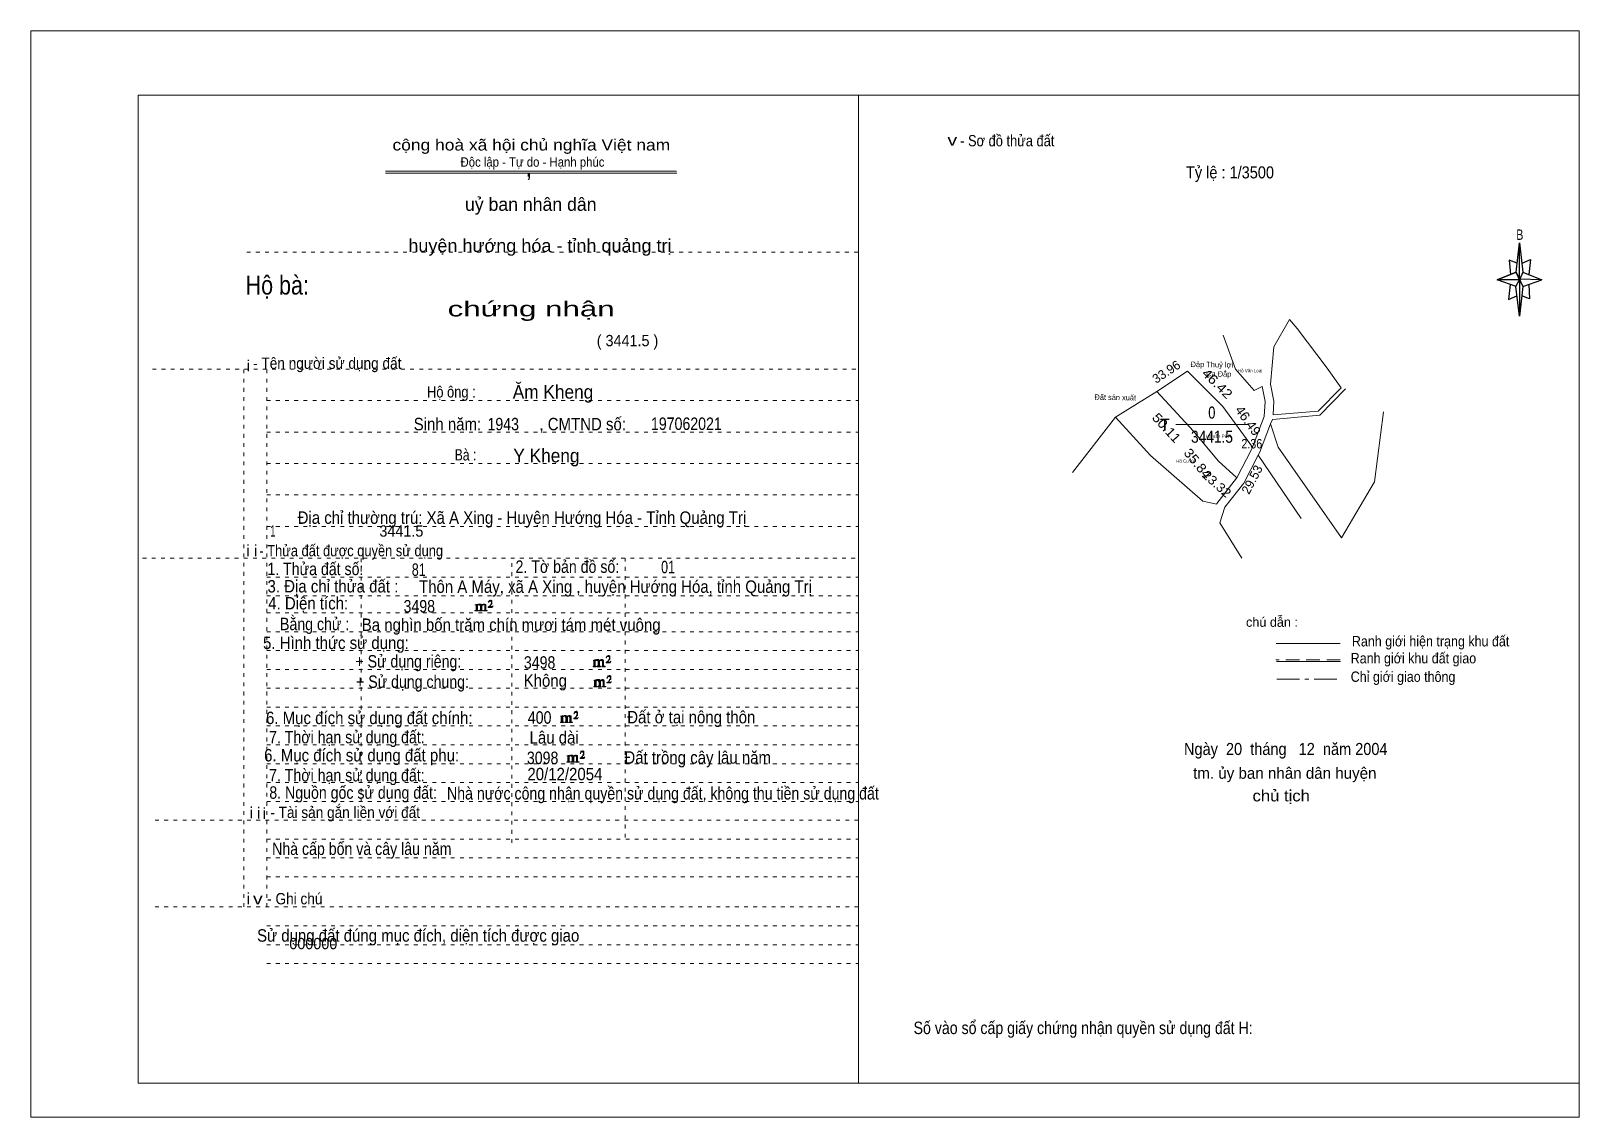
# Model space of a CAD drawing. Header units: centimetres. Extents: x -0.5 to 40.6, y -0.5 to 28.3.
import ezdxf
from ezdxf.enums import TextEntityAlignment as Align

# ---------------------------------------------------------------- set-up
doc = ezdxf.new("R2010")
doc.units = ezdxf.units.CM
doc.header["$LTSCALE"] = 0.12
for name, pattern in [('DOT_DASHED', [7.7, 5, -1.2, 0.3, -1.2]), ('DOTTED', [1.5, 0.3, -1.2]), ('MEDIUM_DASHED', [4.5, 3, -1.5])]:
    doc.linetypes.add(name, pattern=pattern)
for name, color, linetype, lineweight in [('1', 7, 'DOTTED', 13), ('22', 7, 'Continuous', 13), ('33', 7, 'Continuous', 13), ('50', 7, 'Continuous', 13)]:
    doc.layers.add(name, color=color, linetype=linetype, lineweight=lineweight)
doc.layers.add('34', color=7, linetype='Continuous')

msp = doc.modelspace()

# ---------------------------------------------------------------- hatches: boundary and pattern name
at = {"layer": '50'}
for points in [[(11.74, 12.97), (11.77, 13.02), (11.77, 13.02), (11.76, 13), (11.74, 13), (11.73, 13), (11.68, 13), (11.71, 13.04), (11.72, 13.05), (11.74, 13.06), (11.74, 13.08), (11.74, 13.1), (11.74, 13.12), (11.74, 13.13), (11.74, 13.15), (11.73, 13.16), (11.72, 13.16), (11.71, 13.17), (11.7, 13.17), (11.68, 13.16), (11.68, 13.16), (11.67, 13.15), (11.66, 13.13), (11.64, 13.11), (11.66, 13.11), (11.66, 13.13), (11.67, 13.13), (11.68, 13.14), (11.7, 13.14), (11.71, 13.14), (11.72, 13.13), (11.73, 13.13), (11.73, 13.1), (11.73, 13.08), (11.71, 13.06), (11.71, 13.04), (11.7, 13.03), (11.64, 12.98), (11.64, 12.97)], [(11.32, 12.91), (11.32, 12.9), (11.32, 12.89), (11.3, 12.89), (11.29, 12.89), (11.29, 12.88), (11.38, 12.88), (11.38, 12.89), (11.37, 12.89), (11.36, 12.89), (11.36, 12.9), (11.36, 12.91), (11.36, 13.02), (11.36, 13.03), (11.37, 13.04), (11.39, 13.04), (11.4, 13.04), (11.41, 13.04), (11.42, 13.03), (11.44, 13), (11.44, 12.91), (11.42, 12.9), (11.42, 12.89), (11.41, 12.89), (11.4, 12.89), (11.4, 12.88), (11.49, 12.88), (11.49, 12.89), (11.48, 12.89), (11.47, 12.89), (11.47, 12.9), (11.47, 12.91), (11.47, 13.02), (11.49, 13.04), (11.5, 13.04), (11.51, 13.04), (11.54, 13.04), (11.54, 13.03), (11.55, 13.02), (11.55, 13), (11.55, 12.91), (11.55, 12.9), (11.54, 12.89), (11.54, 12.89), (11.52, 12.89), (11.52, 12.88), (11.61, 12.88), (11.61, 12.89), (11.6, 12.89), (11.59, 12.89), (11.58, 12.9), (11.58, 12.91), (11.58, 12.98), (11.58, 13.03), (11.58, 13.04), (11.57, 13.05), (11.55, 13.06), (11.52, 13.06), (11.51, 13.06), (11.49, 13.05), (11.46, 13.03), (11.46, 13.04), (11.45, 13.06), (11.44, 13.06), (11.42, 13.06), (11.4, 13.06), (11.39, 13.06), (11.37, 13.04), (11.36, 13.04), (11.36, 13.03), (11.36, 13.03), (11.36, 13.04), (11.36, 13.06), (11.29, 13.04), (11.29, 13.04), (11.3, 13.04), (11.32, 13.03), (11.32, 13.02), (11.32, 13.01)], [(14.44, 11.44), (14.44, 11.43), (14.44, 11.42), (14.43, 11.42), (14.42, 11.42), (14.42, 11.4), (14.5, 11.4), (14.5, 11.42), (14.49, 11.42), (14.48, 11.42), (14.48, 11.43), (14.48, 11.44), (14.48, 11.55), (14.48, 11.56), (14.49, 11.57), (14.52, 11.57), (14.53, 11.57), (14.54, 11.57), (14.55, 11.56), (14.56, 11.52), (14.56, 11.44), (14.55, 11.43), (14.55, 11.42), (14.54, 11.42), (14.53, 11.42), (14.53, 11.4), (14.62, 11.4), (14.62, 11.42), (14.6, 11.42), (14.59, 11.42), (14.59, 11.43), (14.59, 11.44), (14.59, 11.55), (14.62, 11.57), (14.63, 11.57), (14.64, 11.57), (14.66, 11.57), (14.66, 11.56), (14.67, 11.55), (14.67, 11.52), (14.67, 11.44), (14.67, 11.43), (14.66, 11.42), (14.66, 11.42), (14.65, 11.42), (14.65, 11.4), (14.74, 11.4), (14.74, 11.42), (14.72, 11.42), (14.71, 11.42), (14.7, 11.43), (14.7, 11.44), (14.7, 11.51), (14.7, 11.56), (14.7, 11.57), (14.69, 11.58), (14.67, 11.59), (14.65, 11.59), (14.64, 11.59), (14.62, 11.58), (14.58, 11.56), (14.58, 11.57), (14.57, 11.59), (14.56, 11.59), (14.55, 11.59), (14.53, 11.59), (14.52, 11.59), (14.49, 11.57), (14.48, 11.57), (14.48, 11.56), (14.48, 11.56), (14.48, 11.57), (14.48, 11.59), (14.42, 11.57), (14.42, 11.57), (14.43, 11.57), (14.44, 11.56), (14.44, 11.55), (14.44, 11.54)], [(14.87, 11.5), (14.89, 11.55), (14.89, 11.55), (14.88, 11.52), (14.87, 11.52), (14.86, 11.52), (14.8, 11.52), (14.84, 11.57), (14.85, 11.58), (14.87, 11.59), (14.87, 11.61), (14.87, 11.62), (14.87, 11.65), (14.87, 11.66), (14.87, 11.68), (14.86, 11.69), (14.85, 11.69), (14.84, 11.7), (14.82, 11.7), (14.8, 11.69), (14.8, 11.69), (14.79, 11.68), (14.78, 11.66), (14.77, 11.64), (14.78, 11.64), (14.78, 11.66), (14.79, 11.66), (14.8, 11.67), (14.82, 11.67), (14.84, 11.67), (14.85, 11.66), (14.86, 11.66), (14.86, 11.62), (14.86, 11.61), (14.84, 11.59), (14.84, 11.57), (14.82, 11.56), (14.77, 11.51), (14.77, 11.5)], [(14.89, 10.97), (14.91, 11.01), (14.91, 11.01), (14.9, 10.99), (14.89, 10.99), (14.88, 10.99), (14.82, 10.99), (14.86, 11.04), (14.87, 11.05), (14.89, 11.06), (14.89, 11.08), (14.89, 11.09), (14.89, 11.11), (14.89, 11.12), (14.89, 11.15), (14.88, 11.16), (14.87, 11.16), (14.86, 11.17), (14.85, 11.17), (14.82, 11.16), (14.82, 11.16), (14.81, 11.15), (14.8, 11.12), (14.79, 11.1), (14.8, 11.1), (14.8, 11.12), (14.81, 11.12), (14.82, 11.14), (14.85, 11.14), (14.86, 11.14), (14.87, 11.12), (14.88, 11.12), (14.88, 11.09), (14.88, 11.08), (14.86, 11.06), (14.86, 11.04), (14.85, 11.02), (14.79, 10.98), (14.79, 10.97)], [(14.46, 10.9), (14.46, 10.89), (14.46, 10.88), (14.45, 10.88), (14.44, 10.88), (14.44, 10.87), (14.53, 10.87), (14.53, 10.88), (14.52, 10.88), (14.5, 10.88), (14.5, 10.89), (14.5, 10.9), (14.5, 11.01), (14.5, 11.02), (14.52, 11.04), (14.54, 11.04), (14.55, 11.04), (14.56, 11.04), (14.57, 11.02), (14.58, 10.99), (14.58, 10.9), (14.57, 10.89), (14.57, 10.88), (14.56, 10.88), (14.55, 10.88), (14.55, 10.87), (14.64, 10.87), (14.64, 10.88), (14.63, 10.88), (14.62, 10.88), (14.62, 10.89), (14.62, 10.9), (14.62, 11.01), (14.64, 11.04), (14.65, 11.04), (14.66, 11.04), (14.68, 11.04), (14.68, 11.02), (14.69, 11.01), (14.69, 10.99), (14.69, 10.9), (14.69, 10.89), (14.68, 10.88), (14.68, 10.88), (14.67, 10.88), (14.67, 10.87), (14.76, 10.87), (14.76, 10.88), (14.75, 10.88), (14.74, 10.88), (14.72, 10.89), (14.72, 10.9), (14.72, 10.98), (14.72, 11.02), (14.72, 11.04), (14.71, 11.05), (14.69, 11.06), (14.67, 11.06), (14.66, 11.06), (14.64, 11.05), (14.6, 11.02), (14.6, 11.04), (14.59, 11.06), (14.58, 11.06), (14.57, 11.06), (14.55, 11.06), (14.54, 11.06), (14.52, 11.04), (14.5, 11.04), (14.5, 11.02), (14.5, 11.02), (14.5, 11.04), (14.5, 11.06), (14.44, 11.04), (14.44, 11.04), (14.45, 11.04), (14.46, 11.02), (14.46, 11.01), (14.46, 11)], [(13.58, 9.95), (13.58, 9.94), (13.58, 9.93), (13.57, 9.93), (13.56, 9.93), (13.56, 9.92), (13.65, 9.92), (13.65, 9.93), (13.64, 9.93), (13.62, 9.93), (13.62, 9.94), (13.62, 9.95), (13.62, 10.06), (13.62, 10.07), (13.64, 10.09), (13.66, 10.09), (13.67, 10.09), (13.68, 10.09), (13.69, 10.07), (13.7, 10.04), (13.7, 9.95), (13.69, 9.94), (13.69, 9.93), (13.68, 9.93), (13.67, 9.93), (13.67, 9.92), (13.76, 9.92), (13.76, 9.93), (13.75, 9.93), (13.74, 9.93), (13.74, 9.94), (13.74, 9.95), (13.74, 10.06), (13.76, 10.09), (13.77, 10.09), (13.78, 10.09), (13.8, 10.09), (13.8, 10.07), (13.81, 10.06), (13.81, 10.04), (13.81, 9.95), (13.81, 9.94), (13.8, 9.93), (13.8, 9.93), (13.79, 9.93), (13.79, 9.92), (13.88, 9.92), (13.88, 9.93), (13.87, 9.93), (13.86, 9.93), (13.84, 9.94), (13.84, 9.95), (13.84, 10.03), (13.84, 10.07), (13.84, 10.09), (13.83, 10.1), (13.81, 10.11), (13.79, 10.11), (13.78, 10.11), (13.76, 10.1), (13.72, 10.07), (13.72, 10.09), (13.71, 10.11), (13.7, 10.11), (13.69, 10.11), (13.67, 10.11), (13.66, 10.11), (13.64, 10.09), (13.62, 10.09), (13.62, 10.07), (13.62, 10.07), (13.62, 10.09), (13.62, 10.11), (13.56, 10.09), (13.56, 10.09), (13.57, 10.09), (13.58, 10.07), (13.58, 10.06), (13.58, 10.05)], [(14.01, 10.02), (14.03, 10.06), (14.03, 10.06), (14.02, 10.04), (14.01, 10.04), (14, 10.04), (13.94, 10.04), (13.98, 10.09), (13.99, 10.1), (14.01, 10.11), (14.01, 10.13), (14.01, 10.14), (14.01, 10.16), (14.01, 10.17), (14.01, 10.2), (14, 10.21), (13.99, 10.21), (13.98, 10.22), (13.97, 10.22), (13.94, 10.21), (13.94, 10.21), (13.93, 10.2), (13.92, 10.17), (13.91, 10.15), (13.92, 10.15), (13.92, 10.17), (13.93, 10.17), (13.94, 10.19), (13.97, 10.19), (13.98, 10.19), (13.99, 10.17), (14, 10.17), (14, 10.14), (14, 10.13), (13.98, 10.11), (13.98, 10.09), (13.97, 10.07), (13.91, 10.03), (13.91, 10.02)], [(13.75, 8.9), (13.75, 8.89), (13.75, 8.88), (13.74, 8.88), (13.73, 8.88), (13.73, 8.87), (13.82, 8.87), (13.82, 8.88), (13.81, 8.88), (13.79, 8.88), (13.79, 8.89), (13.79, 8.9), (13.79, 9.01), (13.79, 9.02), (13.81, 9.04), (13.83, 9.04), (13.84, 9.04), (13.85, 9.04), (13.86, 9.02), (13.87, 8.99), (13.87, 8.9), (13.86, 8.89), (13.86, 8.88), (13.85, 8.88), (13.84, 8.88), (13.84, 8.87), (13.93, 8.87), (13.93, 8.88), (13.92, 8.88), (13.91, 8.88), (13.91, 8.89), (13.91, 8.9), (13.91, 9.01), (13.93, 9.04), (13.94, 9.04), (13.95, 9.04), (13.97, 9.04), (13.97, 9.02), (13.98, 9.01), (13.98, 8.99), (13.98, 8.9), (13.98, 8.89), (13.97, 8.88), (13.97, 8.88), (13.96, 8.88), (13.96, 8.87), (14.05, 8.87), (14.05, 8.88), (14.04, 8.88), (14.03, 8.88), (14.01, 8.89), (14.01, 8.9), (14.01, 8.98), (14.01, 9.02), (14.01, 9.04), (14, 9.05), (13.98, 9.06), (13.96, 9.06), (13.95, 9.06), (13.93, 9.05), (13.89, 9.02), (13.89, 9.04), (13.88, 9.06), (13.87, 9.06), (13.86, 9.06), (13.84, 9.06), (13.83, 9.06), (13.81, 9.04), (13.79, 9.04), (13.79, 9.02), (13.79, 9.02), (13.79, 9.04), (13.79, 9.06), (13.73, 9.04), (13.73, 9.04), (13.74, 9.04), (13.75, 9.02), (13.75, 9.01), (13.75, 9)], [(14.18, 8.97), (14.2, 9.01), (14.2, 9.01), (14.19, 8.99), (14.18, 8.99), (14.17, 8.99), (14.11, 8.99), (14.15, 9.04), (14.16, 9.05), (14.18, 9.06), (14.18, 9.08), (14.18, 9.09), (14.18, 9.11), (14.18, 9.12), (14.18, 9.15), (14.17, 9.16), (14.16, 9.16), (14.15, 9.17), (14.14, 9.17), (14.11, 9.16), (14.11, 9.16), (14.1, 9.15), (14.09, 9.12), (14.08, 9.1), (14.09, 9.1), (14.09, 9.12), (14.1, 9.12), (14.11, 9.14), (14.14, 9.14), (14.15, 9.14), (14.16, 9.12), (14.17, 9.12), (14.17, 9.09), (14.17, 9.08), (14.15, 9.06), (14.15, 9.04), (14.14, 9.02), (14.08, 8.98), (14.08, 8.97)]]:
    msp.add_hatch(color=256, dxfattribs=at).paths.add_polyline_path(points)

# ---------------------------------------------------------------- linework, layer by layer
at = {"layer": '1', "linetype": 'Continuous'}
for p, q in [((2.36, 0.36), (2.36, 26.56)), ((2.36, 26.56), (40.56, 26.56)), ((21.46, 0.36), (21.46, 26.56)), ((40.56, 0.36), (40.56, 26.56)), ((8.92, 24.54), (16.63, 24.54)), ((8.92, 24.49), (16.64, 24.49)), ((2.36, 0.36), (40.56, 0.36))]:
    msp.add_line(p, q, dxfattribs=at)
at = {"layer": '1'}
for p, q in [((5.24, 22.39), (21.46, 22.39)), ((2.74, 19.29), (21.46, 19.29)), ((5.16, 5.03), (5.16, 19.29)), ((5.77, 5.03), (5.77, 19.29)), ((5.77, 18.46), (21.46, 18.46)), ((5.77, 17.62), (21.46, 17.62)), ((5.77, 16.79), (21.46, 16.79)), ((5.77, 15.96), (21.46, 15.96)), ((5.77, 15.12), (21.46, 15.12)), ((2.48, 14.28), (21.46, 14.28)), ((8.27, 7.83), (8.27, 14.28)), ((12.27, 6.73), (12.27, 14.28)), ((15.27, 6.87), (15.27, 14.28)), ((5.77, 13.78), (21.46, 13.78)), ((5.77, 13.28), (21.46, 13.28)), ((5.77, 12.83), (21.46, 12.83)), ((5.77, 12.33), (21.46, 12.33)), ((5.77, 11.83), (21.46, 11.83)), ((5.77, 11.33), (21.46, 11.33)), ((5.77, 10.83), (21.46, 10.83)), ((5.77, 10.33), (21.46, 10.33)), ((5.77, 9.83), (21.46, 9.83)), ((5.77, 9.33), (21.46, 9.33)), ((5.77, 8.83), (21.46, 8.83)), ((5.77, 8.33), (21.46, 8.33)), ((5.77, 7.83), (21.46, 7.83)), ((2.81, 7.33), (21.46, 7.33)), ((5.77, 6.83), (21.46, 6.83)), ((5.77, 6.33), (21.46, 6.33)), ((5.77, 5.83), (21.46, 5.83)), ((2.81, 5.03), (21.46, 5.03)), ((5.77, 4.53), (21.46, 4.53)), ((5.77, 4.03), (21.46, 4.03)), ((5.77, 3.53), (21.46, 3.53))]:
    msp.add_line(p, q, dxfattribs=at)
at = {"layer": '1', "linetype": 'Continuous'}
msp.add_lwpolyline([(-0.48, -0.54), (40.56, -0.54), (40.56, 28.26), (-0.48, 28.26)], close=True, dxfattribs=at)
at = {"layer": '22'}
for p, q in [((29.37, 18.7), (28.27, 18.02)), ((28.27, 18.02), (27.13, 16.55)), ((33.19, 15.33), (32.05, 17.01))]:
    msp.add_line(p, q, dxfattribs=at)
for points in [[(33.64, 18.18), (34.25, 18.8), (33.88, 19.32), (33.09, 20.37), (32.88, 20.61), (32.47, 19.88), (32.38, 18.89), (32.47, 18.44), (32.45, 18.08)], [(29.37, 18.7), (30.18, 19.24), (31.12, 18.3), (31.9, 17.22), (31.88, 17.16), (31.49, 16.41), (30.99, 16.86), (30.34, 17.65)]]:
    msp.add_lwpolyline(points, close=True, dxfattribs=at)
for points in [[(31.13, 20.19), (31.45, 19.29), (31.95, 18.73), (32.16, 18.83)], [(31.9, 17.22), (31.12, 18.3), (30.18, 19.24), (29.37, 18.7)], [(31.49, 16.41), (30.99, 16.86), (30.34, 17.65), (29.37, 18.7)], [(31.9, 17.22), (32.21, 18.04), (32.24, 18.43), (32.16, 18.83)], [(32.38, 17.84), (32.43, 17.96), (33.69, 18.07), (34.37, 18.77)], [(35.38, 18.16), (35.14, 16.3), (34.26, 14.82), (32.58, 17.22), (32.38, 17.84)], [(30.96, 15.71), (30.59, 15.79), (29.2, 17), (28.27, 18.02)], [(32.05, 17.01), (32.09, 17.07), (32.38, 17.84)], [(32.05, 17.01), (31.67, 16.27), (31.17, 15.63), (31.04, 15.22), (31.62, 14.28)], [(31.49, 16.41), (31.88, 17.16), (31.9, 17.22)], [(31.49, 16.41), (31.48, 16.4), (30.96, 15.73), (30.96, 15.71)]]:
    msp.add_lwpolyline(points, dxfattribs=at)
at = {"layer": '33'}
msp.add_line((29.87, 17.82), (31.79, 17.82), dxfattribs=at)
at = {"layer": '50', "lineweight": 25}
for p, q in [((38.89, 21.86), (38.98, 22.64)), ((39.07, 21.86), (39.57, 21.66)), ((38.89, 21.48), (38.39, 21.66)), ((39.07, 21.48), (38.98, 20.7)), ((39.23, 21.54), (39.25, 21.16)), ((39.25, 21.16), (39.04, 21.24))]:
    msp.add_line(p, q, dxfattribs=at)
at = {"layer": '50'}
for p, q in [((34.23, 12.02), (32.53, 12.02)), ((34.24, 11.54), (32.54, 11.54))]:
    msp.add_line(p, q, dxfattribs=at)
at = {"layer": '50', "linetype": 'MEDIUM_DASHED'}
msp.add_line((34.23, 11.58), (32.52, 11.58), dxfattribs=at)
at = {"layer": '50', "linetype": 'DOT_DASHED'}
msp.add_line((32.55, 11.07), (34.26, 11.07), dxfattribs=at)
at = {"layer": '50', "lineweight": 25}
for points in [[(38.98, 22.64), (39.07, 21.86), (38.98, 21.66)], [(38.98, 21.66), (38.39, 21.66), (38.89, 21.86), (39.07, 21.48), (39.57, 21.66), (38.98, 21.68)], [(38.98, 21.66), (38.98, 20.7), (38.88, 21.48)]]:
    msp.add_lwpolyline(points, close=True, dxfattribs=at)
for points in [[(38.92, 22.1), (38.71, 22.18), (38.74, 21.8)], [(39.05, 22.1), (39.27, 22.2), (39.23, 21.8)], [(38.98, 21.66), (38.89, 21.86), (38.39, 21.66)], [(38.73, 21.54), (38.69, 21.14), (38.91, 21.24)], [(38.98, 21.66), (39.07, 21.48), (39.57, 21.66)]]:
    msp.add_lwpolyline(points, dxfattribs=at)
at = {"layer": '50'}
for points in [[(11.74, 12.97), (11.77, 13.02), (11.77, 13.02), (11.76, 13), (11.74, 13), (11.73, 13), (11.68, 13), (11.71, 13.04), (11.72, 13.05), (11.74, 13.06), (11.74, 13.08), (11.74, 13.1), (11.74, 13.12), (11.74, 13.13), (11.74, 13.15), (11.73, 13.16), (11.72, 13.16), (11.71, 13.17), (11.7, 13.17), (11.68, 13.16), (11.68, 13.16), (11.67, 13.15), (11.66, 13.13), (11.64, 13.11), (11.66, 13.11), (11.66, 13.13), (11.67, 13.13), (11.68, 13.14), (11.7, 13.14), (11.71, 13.14), (11.72, 13.13), (11.73, 13.13), (11.73, 13.1), (11.73, 13.08), (11.71, 13.06), (11.71, 13.04), (11.7, 13.03), (11.64, 12.98), (11.64, 12.97)], [(11.32, 12.91), (11.32, 12.9), (11.32, 12.89), (11.3, 12.89), (11.29, 12.89), (11.29, 12.88), (11.38, 12.88), (11.38, 12.89), (11.37, 12.89), (11.36, 12.89), (11.36, 12.9), (11.36, 12.91), (11.36, 13.02), (11.36, 13.03), (11.37, 13.04), (11.39, 13.04), (11.4, 13.04), (11.41, 13.04), (11.42, 13.03), (11.44, 13), (11.44, 12.91), (11.42, 12.9), (11.42, 12.89), (11.41, 12.89), (11.4, 12.89), (11.4, 12.88), (11.49, 12.88), (11.49, 12.89), (11.48, 12.89), (11.47, 12.89), (11.47, 12.9), (11.47, 12.91), (11.47, 13.02), (11.49, 13.04), (11.5, 13.04), (11.51, 13.04), (11.54, 13.04), (11.54, 13.03), (11.55, 13.02), (11.55, 13), (11.55, 12.91), (11.55, 12.9), (11.54, 12.89), (11.54, 12.89), (11.52, 12.89), (11.52, 12.88), (11.61, 12.88), (11.61, 12.89), (11.6, 12.89), (11.59, 12.89), (11.58, 12.9), (11.58, 12.91), (11.58, 12.98), (11.58, 13.03), (11.58, 13.04), (11.57, 13.05), (11.55, 13.06), (11.52, 13.06), (11.51, 13.06), (11.49, 13.05), (11.46, 13.03), (11.46, 13.04), (11.45, 13.06), (11.44, 13.06), (11.42, 13.06), (11.4, 13.06), (11.39, 13.06), (11.37, 13.04), (11.36, 13.04), (11.36, 13.03), (11.36, 13.03), (11.36, 13.04), (11.36, 13.06), (11.29, 13.04), (11.29, 13.04), (11.3, 13.04), (11.32, 13.03), (11.32, 13.02), (11.32, 13.01)], [(14.44, 11.44), (14.44, 11.43), (14.44, 11.42), (14.43, 11.42), (14.42, 11.42), (14.42, 11.4), (14.5, 11.4), (14.5, 11.42), (14.49, 11.42), (14.48, 11.42), (14.48, 11.43), (14.48, 11.44), (14.48, 11.55), (14.48, 11.56), (14.49, 11.57), (14.52, 11.57), (14.53, 11.57), (14.54, 11.57), (14.55, 11.56), (14.56, 11.52), (14.56, 11.44), (14.55, 11.43), (14.55, 11.42), (14.54, 11.42), (14.53, 11.42), (14.53, 11.4), (14.62, 11.4), (14.62, 11.42), (14.6, 11.42), (14.59, 11.42), (14.59, 11.43), (14.59, 11.44), (14.59, 11.55), (14.62, 11.57), (14.63, 11.57), (14.64, 11.57), (14.66, 11.57), (14.66, 11.56), (14.67, 11.55), (14.67, 11.52), (14.67, 11.44), (14.67, 11.43), (14.66, 11.42), (14.66, 11.42), (14.65, 11.42), (14.65, 11.4), (14.74, 11.4), (14.74, 11.42), (14.72, 11.42), (14.71, 11.42), (14.7, 11.43), (14.7, 11.44), (14.7, 11.51), (14.7, 11.56), (14.7, 11.57), (14.69, 11.58), (14.67, 11.59), (14.65, 11.59), (14.64, 11.59), (14.62, 11.58), (14.58, 11.56), (14.58, 11.57), (14.57, 11.59), (14.56, 11.59), (14.55, 11.59), (14.53, 11.59), (14.52, 11.59), (14.49, 11.57), (14.48, 11.57), (14.48, 11.56), (14.48, 11.56), (14.48, 11.57), (14.48, 11.59), (14.42, 11.57), (14.42, 11.57), (14.43, 11.57), (14.44, 11.56), (14.44, 11.55), (14.44, 11.54)], [(14.87, 11.5), (14.89, 11.55), (14.89, 11.55), (14.88, 11.52), (14.87, 11.52), (14.86, 11.52), (14.8, 11.52), (14.84, 11.57), (14.85, 11.58), (14.87, 11.59), (14.87, 11.61), (14.87, 11.62), (14.87, 11.65), (14.87, 11.66), (14.87, 11.68), (14.86, 11.69), (14.85, 11.69), (14.84, 11.7), (14.82, 11.7), (14.8, 11.69), (14.8, 11.69), (14.79, 11.68), (14.78, 11.66), (14.77, 11.64), (14.78, 11.64), (14.78, 11.66), (14.79, 11.66), (14.8, 11.67), (14.82, 11.67), (14.84, 11.67), (14.85, 11.66), (14.86, 11.66), (14.86, 11.62), (14.86, 11.61), (14.84, 11.59), (14.84, 11.57), (14.82, 11.56), (14.77, 11.51), (14.77, 11.5)], [(14.89, 10.97), (14.91, 11.01), (14.91, 11.01), (14.9, 10.99), (14.89, 10.99), (14.88, 10.99), (14.82, 10.99), (14.86, 11.04), (14.87, 11.05), (14.89, 11.06), (14.89, 11.08), (14.89, 11.09), (14.89, 11.11), (14.89, 11.12), (14.89, 11.15), (14.88, 11.16), (14.87, 11.16), (14.86, 11.17), (14.85, 11.17), (14.82, 11.16), (14.82, 11.16), (14.81, 11.15), (14.8, 11.12), (14.79, 11.1), (14.8, 11.1), (14.8, 11.12), (14.81, 11.12), (14.82, 11.14), (14.85, 11.14), (14.86, 11.14), (14.87, 11.12), (14.88, 11.12), (14.88, 11.09), (14.88, 11.08), (14.86, 11.06), (14.86, 11.04), (14.85, 11.02), (14.79, 10.98), (14.79, 10.97)], [(14.46, 10.9), (14.46, 10.89), (14.46, 10.88), (14.45, 10.88), (14.44, 10.88), (14.44, 10.87), (14.53, 10.87), (14.53, 10.88), (14.52, 10.88), (14.5, 10.88), (14.5, 10.89), (14.5, 10.9), (14.5, 11.01), (14.5, 11.02), (14.52, 11.04), (14.54, 11.04), (14.55, 11.04), (14.56, 11.04), (14.57, 11.02), (14.58, 10.99), (14.58, 10.9), (14.57, 10.89), (14.57, 10.88), (14.56, 10.88), (14.55, 10.88), (14.55, 10.87), (14.64, 10.87), (14.64, 10.88), (14.63, 10.88), (14.62, 10.88), (14.62, 10.89), (14.62, 10.9), (14.62, 11.01), (14.64, 11.04), (14.65, 11.04), (14.66, 11.04), (14.68, 11.04), (14.68, 11.02), (14.69, 11.01), (14.69, 10.99), (14.69, 10.9), (14.69, 10.89), (14.68, 10.88), (14.68, 10.88), (14.67, 10.88), (14.67, 10.87), (14.76, 10.87), (14.76, 10.88), (14.75, 10.88), (14.74, 10.88), (14.72, 10.89), (14.72, 10.9), (14.72, 10.98), (14.72, 11.02), (14.72, 11.04), (14.71, 11.05), (14.69, 11.06), (14.67, 11.06), (14.66, 11.06), (14.64, 11.05), (14.6, 11.02), (14.6, 11.04), (14.59, 11.06), (14.58, 11.06), (14.57, 11.06), (14.55, 11.06), (14.54, 11.06), (14.52, 11.04), (14.5, 11.04), (14.5, 11.02), (14.5, 11.02), (14.5, 11.04), (14.5, 11.06), (14.44, 11.04), (14.44, 11.04), (14.45, 11.04), (14.46, 11.02), (14.46, 11.01), (14.46, 11)], [(13.58, 9.95), (13.58, 9.94), (13.58, 9.93), (13.57, 9.93), (13.56, 9.93), (13.56, 9.92), (13.65, 9.92), (13.65, 9.93), (13.64, 9.93), (13.62, 9.93), (13.62, 9.94), (13.62, 9.95), (13.62, 10.06), (13.62, 10.07), (13.64, 10.09), (13.66, 10.09), (13.67, 10.09), (13.68, 10.09), (13.69, 10.07), (13.7, 10.04), (13.7, 9.95), (13.69, 9.94), (13.69, 9.93), (13.68, 9.93), (13.67, 9.93), (13.67, 9.92), (13.76, 9.92), (13.76, 9.93), (13.75, 9.93), (13.74, 9.93), (13.74, 9.94), (13.74, 9.95), (13.74, 10.06), (13.76, 10.09), (13.77, 10.09), (13.78, 10.09), (13.8, 10.09), (13.8, 10.07), (13.81, 10.06), (13.81, 10.04), (13.81, 9.95), (13.81, 9.94), (13.8, 9.93), (13.8, 9.93), (13.79, 9.93), (13.79, 9.92), (13.88, 9.92), (13.88, 9.93), (13.87, 9.93), (13.86, 9.93), (13.84, 9.94), (13.84, 9.95), (13.84, 10.03), (13.84, 10.07), (13.84, 10.09), (13.83, 10.1), (13.81, 10.11), (13.79, 10.11), (13.78, 10.11), (13.76, 10.1), (13.72, 10.07), (13.72, 10.09), (13.71, 10.11), (13.7, 10.11), (13.69, 10.11), (13.67, 10.11), (13.66, 10.11), (13.64, 10.09), (13.62, 10.09), (13.62, 10.07), (13.62, 10.07), (13.62, 10.09), (13.62, 10.11), (13.56, 10.09), (13.56, 10.09), (13.57, 10.09), (13.58, 10.07), (13.58, 10.06), (13.58, 10.05)], [(14.01, 10.02), (14.03, 10.06), (14.03, 10.06), (14.02, 10.04), (14.01, 10.04), (14, 10.04), (13.94, 10.04), (13.98, 10.09), (13.99, 10.1), (14.01, 10.11), (14.01, 10.13), (14.01, 10.14), (14.01, 10.16), (14.01, 10.17), (14.01, 10.2), (14, 10.21), (13.99, 10.21), (13.98, 10.22), (13.97, 10.22), (13.94, 10.21), (13.94, 10.21), (13.93, 10.2), (13.92, 10.17), (13.91, 10.15), (13.92, 10.15), (13.92, 10.17), (13.93, 10.17), (13.94, 10.19), (13.97, 10.19), (13.98, 10.19), (13.99, 10.17), (14, 10.17), (14, 10.14), (14, 10.13), (13.98, 10.11), (13.98, 10.09), (13.97, 10.07), (13.91, 10.03), (13.91, 10.02)], [(13.75, 8.9), (13.75, 8.89), (13.75, 8.88), (13.74, 8.88), (13.73, 8.88), (13.73, 8.87), (13.82, 8.87), (13.82, 8.88), (13.81, 8.88), (13.79, 8.88), (13.79, 8.89), (13.79, 8.9), (13.79, 9.01), (13.79, 9.02), (13.81, 9.04), (13.83, 9.04), (13.84, 9.04), (13.85, 9.04), (13.86, 9.02), (13.87, 8.99), (13.87, 8.9), (13.86, 8.89), (13.86, 8.88), (13.85, 8.88), (13.84, 8.88), (13.84, 8.87), (13.93, 8.87), (13.93, 8.88), (13.92, 8.88), (13.91, 8.88), (13.91, 8.89), (13.91, 8.9), (13.91, 9.01), (13.93, 9.04), (13.94, 9.04), (13.95, 9.04), (13.97, 9.04), (13.97, 9.02), (13.98, 9.01), (13.98, 8.99), (13.98, 8.9), (13.98, 8.89), (13.97, 8.88), (13.97, 8.88), (13.96, 8.88), (13.96, 8.87), (14.05, 8.87), (14.05, 8.88), (14.04, 8.88), (14.03, 8.88), (14.01, 8.89), (14.01, 8.9), (14.01, 8.98), (14.01, 9.02), (14.01, 9.04), (14, 9.05), (13.98, 9.06), (13.96, 9.06), (13.95, 9.06), (13.93, 9.05), (13.89, 9.02), (13.89, 9.04), (13.88, 9.06), (13.87, 9.06), (13.86, 9.06), (13.84, 9.06), (13.83, 9.06), (13.81, 9.04), (13.79, 9.04), (13.79, 9.02), (13.79, 9.02), (13.79, 9.04), (13.79, 9.06), (13.73, 9.04), (13.73, 9.04), (13.74, 9.04), (13.75, 9.02), (13.75, 9.01), (13.75, 9)], [(14.18, 8.97), (14.2, 9.01), (14.2, 9.01), (14.19, 8.99), (14.18, 8.99), (14.17, 8.99), (14.11, 8.99), (14.15, 9.04), (14.16, 9.05), (14.18, 9.06), (14.18, 9.08), (14.18, 9.09), (14.18, 9.11), (14.18, 9.12), (14.18, 9.15), (14.17, 9.16), (14.16, 9.16), (14.15, 9.17), (14.14, 9.17), (14.11, 9.16), (14.11, 9.16), (14.1, 9.15), (14.09, 9.12), (14.08, 9.1), (14.09, 9.1), (14.09, 9.12), (14.1, 9.12), (14.11, 9.14), (14.14, 9.14), (14.15, 9.14), (14.16, 9.12), (14.17, 9.12), (14.17, 9.09), (14.17, 9.08), (14.15, 9.06), (14.15, 9.04), (14.14, 9.02), (14.08, 8.98), (14.08, 8.97)]]:
    msp.add_lwpolyline(points, close=True, dxfattribs=at)

# ---------------------------------------------------------------- texts
at = {"layer": '1'}
for s, height, width, p in [('v', 0.3, 1.3, (23.945, 25.22)), ('- Sơ đồ thửa đất ', 0.3, 0.85, (25.45, 25.2)), ('cộng hoà xã hội chủ nghĩa Việt nam', 0.3, 1.15, (12.785, 25.09)), ('Độc lập - Tự do - Hạnh phúc', 0.25, 0.9, (12.815, 24.66)), ('chứng nhận', 0.4, 1.55, (12.78, 20.69)), ('- Tên người sử dụng đất', 0.3, 0.9, (7.375, 19.3)), ('- Thửa đất được quyền sử dụng', 0.3, 0.85, (8.01, 14.33)), ('- Tài sản gắn liền với đất ', 0.3, 0.9, (7.9, 7.39)), ('- Ghi chú', 0.3, 0.9, (6.515, 5.1)), ('v', 0.3, 1.3, (5.535, 5.1))]:
    msp.add_text(s, height=height, dxfattribs=dict(at, width=width)).set_placement(p, align=Align.CENTER)
for s, height, p in [('uỷ ban nhân dân', 0.35, (12.77, 23.49)), ('i', 0.3, (5.285, 19.23)), ('i', 0.3, (5.275, 14.33)), ('i', 0.3, (5.475, 14.33)), ('i', 0.3, (5.365, 7.38)), ('i', 0.3, (5.555, 7.37)), ('i', 0.3, (5.705, 7.36)), ('i', 0.3, (5.285, 5.1))]:
    msp.add_text(s, height=height, dxfattribs=at).set_placement(p, align=Align.CENTER)
at = {"layer": '22'}
for s, height, rotation, width, p in [('Đập Thuỷ lợi', 0.1428, 359.036, 0.95, (30.824, 19.342)), ('Hồ Văn Loại', 0.08562, 0.036, 0.9, (31.84, 19.21)), ('Ca Đắp', 0.1428, 359.036, 0.9, (31.009, 19.095)), ('Đất sản xuất', 0.1428, 359.036, 0.9, (28.264, 18.472)), ('Hồ Văn PiêR', 0.08562, 0.036, 0.9, (31, 17.47)), ('Hồ Cu Xé', 0.0856, 0.036, 0.9, (30.135, 16.81))]:
    msp.add_text(s, height=height, rotation=rotation, dxfattribs=dict(at, width=width)).set_placement(p, align=Align.CENTER)
at = {"layer": '33'}
for s, width, p in [('0', 0.8, (30.825, 17.98)), ('3441.5', 0.85, (30.83, 17.34))]:
    msp.add_text(s, height=0.32, dxfattribs=dict(at, width=width)).set_placement(p, align=Align.CENTER)
msp.add_text('T', height=0.32, dxfattribs=at).set_placement((29.71, 17.66), align=Align.RIGHT)
at = {"layer": '34'}
msp.add_text(', ', height=0.5, dxfattribs=at).set_placement((12.814, 24.4), align=Align.CENTER)
for s, height, width, p in [('Hộ bà:', 0.5, 0.85, (6.05, 21.27)), ('( 3441.5 )', 0.3, 0.95, (15.335, 19.9)), ('1', 0.3, 0.6, (5.93, 14.85)), ('3441.5', 0.3, 0.95, (9.34, 14.85)), ('000000', 0.3, 0.95, (7.005, 3.91))]:
    msp.add_text(s, height=height, dxfattribs=dict(at, width=width)).set_placement(p, align=Align.CENTER)
at = {"layer": '50', "width": 0.9}
msp.add_text('Tỷ lệ : 1/3500', height=0.32, dxfattribs=at).set_placement((30.14, 24.35))
at = {"layer": '50'}
for s, height, width, p in [('B', 0.276, 0.75, (38.99, 22.72)), ('  huyện hướng hóa - tỉnh quảng trị', 0.34, 1.05, (12.88, 22.4)), ('Ăm Kheng', 0.36, 0.95, (13.36, 18.51)), ('Hộ ông :', 0.3, 0.85, (10.665, 18.54)), ('Sinh năm:              , CMTND số: ', 0.33, 0.9, (12.535, 17.67)), ('1943', 0.33, 0.85, (12.04, 17.67)), ('197062021', 0.33, 0.85, (16.895, 17.68)), ('2.36', 0.25, 0.85, (31.885, 17.19)), ('Bà :', 0.3, 0.8, (11.04, 16.87)), ('Y Kheng', 0.36, 0.95, (13.185, 16.82)), ('Địa chỉ thường trú: Xã A Xing - Huyện Hướng Hóa - Tỉnh Quảng Trị', 0.33, 0.9, (12.535, 15.19)), ('1. Thửa đất số:  ', 0.33, 0.85, (7.165, 13.83)), ('81', 0.33, 0.75, (9.8, 13.81)), ('2. Tờ bản đồ số:  ', 0.33, 0.85, (13.845, 13.89)), ('01', 0.33, 0.75, (16.41, 13.88)), ('3. Địa chỉ thửa đất : ', 0.33, 0.9, (7.58, 13.37)), ('Thôn A Máy, xã A Xing , huyện Hướng Hóa, tỉnh Quảng Trị', 0.33, 0.9, (15.015, 13.36)), ('4. Diện tích: ', 0.33, 0.9, (6.925, 12.92)), ('3498', 0.33, 0.85, (9.815, 12.84)), ('Bằng chử :', 0.33, 0.85, (7.04, 12.37)), ('Ba nghìn bốn trăm chín mươi tám mét vuông', 0.33, 0.9, (12.25, 12.35)), ('5. Hình thức sử dụng:', 0.33, 0.9, (7.605, 11.87)), ('Ranh giới hiện trạng khu đất', 0.275, 0.9, (36.625, 11.94)), ('+ Sử dụng riêng:', 0.33, 0.85, (9.525, 11.38)), ('3498', 0.33, 0.85, (13.005, 11.35)), ('Ranh giới khu đất giao', 0.275, 0.9, (36.17, 11.49)), ('+ Sử dụng chung:', 0.33, 0.85, (9.635, 10.84)), ('Không', 0.33, 0.9, (13.155, 10.87)), ('Chỉ giới giao thông', 0.275, 0.9, (35.895, 11)), ('Đất ở tại nông thôn', 0.33, 0.9, (17.025, 9.9)), ('6. Mục đích sử dụng đất chính:', 0.33, 0.9, (8.49, 9.88)), ('400', 0.33, 0.85, (13.005, 9.89)), ('7. Thời hạn sử dụng đất:', 0.33, 0.85, (7.895, 9.37)), ('Lâu dài', 0.33, 0.9, (13.39, 9.36)), ('6. Mục đích sử dụng đất phụ:', 0.33, 0.9, (8.285, 8.89)), ('3098', 0.33, 0.85, (13.085, 8.82)), ('Đất trồng cây lâu năm', 0.33, 0.9, (17.195, 8.83)), ('Ngày  20  tháng   12  năm 2004', 0.32, 0.9, (32.785, 9.06)), ('7. Thời hạn sử dụng đất:', 0.33, 0.85, (7.895, 8.36)), ('20/12/2054', 0.33, 0.9, (13.675, 8.39)), ('8. Nguồn gốc sử dụng đất:', 0.33, 0.85, (8.06, 7.9)), ('Nhà nước công nhận quyền sử dụng đất, không thu tiền sử dụng đất ', 0.33, 0.85, (16.325, 7.88)), ('chủ tịch', 0.3, 1.1, (32.665, 7.83)), ('Nhà cấp bốn và cây lâu năm', 0.33, 0.85, (8.29, 6.41)), ('Sử dụng đất đúng mục đích, diện tích được giao', 0.33, 0.9, (9.785, 4.11)), ('Số vào sổ cấp giấy chứng nhận quyền sử dụng đất H: ', 0.33, 0.85, (27.465, 1.66))]:
    msp.add_text(s, height=height, dxfattribs=dict(at, width=width)).set_placement(p, align=Align.CENTER)
for s, rotation, p in [('33.96', 33.325, (29.684, 19.123)), ('29.53', 62.446, (31.998, 16.309))]:
    msp.add_text(s, height=0.24, rotation=rotation, dxfattribs=at).set_placement(p, align=Align.CENTER)
for s, height, rotation, width, p in [('46.42', 0.25, 315.148, 1.15, (30.882, 18.82)), ('50.11', 0.25, 312.59, 1.1, (29.533, 17.65)), ('46.49', 0.25, 305.827, 1.05, (31.685, 17.853)), ('35.84', 0.25, 309.294, 1.1, (30.355, 16.709)), ('23.32', 0.24, 318.234, 1.1, (30.875, 16.161))]:
    msp.add_text(s, height=height, rotation=rotation, dxfattribs=dict(at, width=width)).set_placement(p, align=Align.CENTER)
for s, height, p in [('chú dẫn :', 0.25, (32.42, 12.46)), ('tm. ủy ban nhân dân huyện ', 0.3, (32.815, 8.43))]:
    msp.add_text(s, height=height, dxfattribs=at).set_placement(p, align=Align.CENTER)

doc.saveas('drawing.dxf')
